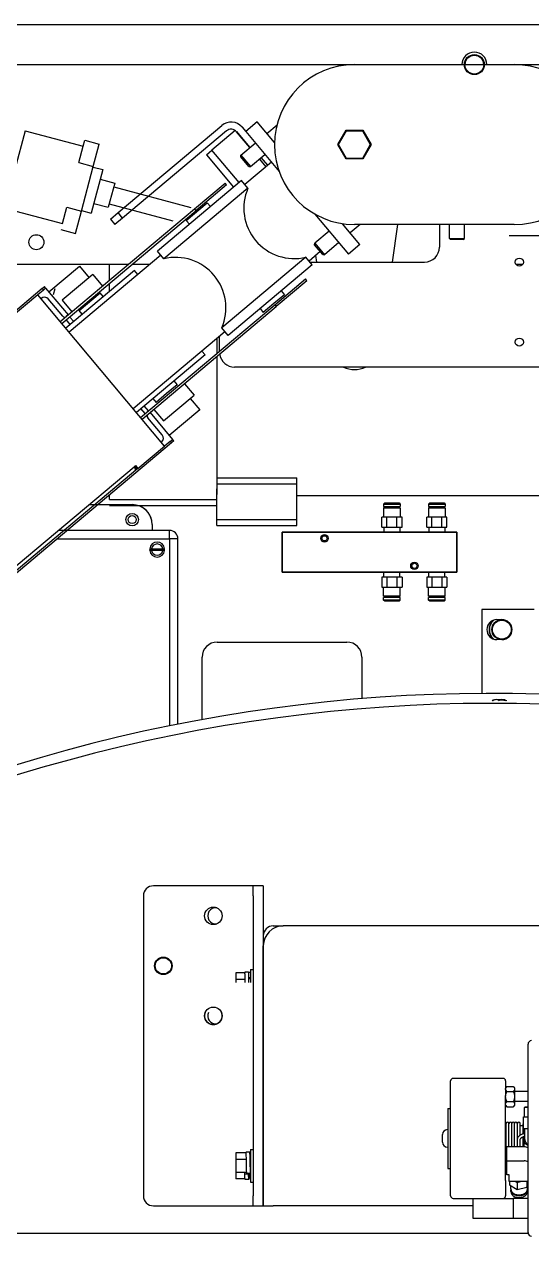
# Model space of a CAD drawing. Header units: millimetres. Extents: x -1732 to 458256, y -4349 to 130988.
# Drawn here: x 104025 to 104347, y 31159 to 31941 of the extents above; entities that cross this region are included whole.
import ezdxf

# ---------------------------------------------------------------- set-up
doc = ezdxf.new("R2010")
doc.units = ezdxf.units.MM
doc.header["$LTSCALE"] = 0.01
doc.header["$MEASUREMENT"] = 0
doc.layers.add('F-E-EQP', color=251, linetype='CONTINUOUS')

msp = doc.modelspace()

# ---------------------------------------------------------------- linework, layer by layer
at = {"layer": 'F-E-EQP'}
for p, q in [((103891.99847, 31940.63752), (104412.69743, 31940.63752)), ((103822.14861, 31915.23757), (104234.89778, 31915.23757)), ((104234.89778, 31915.23757), (104336.49758, 31915.23757)), ((104336.49758, 31915.23757), (104412.69743, 31915.23757)), ((104025.66613, 31873.21016), (104012.55793, 31824.13058)), ((104025.66613, 31873.21016), (104062.47581, 31863.379)), ((104084.63247, 31821.2433), (104150.6206, 31876.61392)), ((104153.54799, 31873.12519), (104087.55986, 31817.75457)), ((104159.09416, 31873.36243), (104144.30117, 31860.94964)), ((104159.86441, 31872.67872), (104168.39331, 31862.51437)), ((104168.39525, 31862.516), (104159.96411, 31872.56385)), ((104162.70017, 31876.38823), (104162.64228, 31876.33965)), ((104162.70017, 31876.38823), (104163.45284, 31875.49124)), ((104163.45284, 31875.49124), (104165.76144, 31872.73995)), ((104173.058, 31878.86249), (104165.76144, 31872.73995)), ((104173.058, 31878.86249), (104165.76144, 31872.73995)), ((104165.76144, 31872.73995), (104187.05204, 31847.36681)), ((104165.76144, 31872.73995), (104187.05204, 31847.36681)), ((104184.11326, 31865.68735), (104173.058, 31878.86249)), ((104184.11326, 31865.68735), (104173.058, 31878.86249)), ((104179.18054, 31871.56593), (104185.68085, 31877.02034)), ((104224.35755, 31864.43767), (104229.62767, 31873.56578)), ((104224.81582, 31864.43767), (104229.8568, 31873.1689)), ((104229.62767, 31873.56578), (104240.1679, 31873.56578)), ((104229.8568, 31873.1689), (104239.93876, 31873.1689)), ((104239.93876, 31873.1689), (104244.97974, 31864.43767)), ((104240.1679, 31873.56578), (104245.43801, 31864.43767)), ((104062.47581, 31863.379), (104063.48973, 31867.17532)), ((104063.48973, 31867.17532), (104072.69215, 31864.71753)), ((104068.90814, 31850.54948), (104072.69215, 31864.71753)), ((104162.73896, 31857.76981), (104171.88398, 31865.44339)), ((104229.62767, 31855.30956), (104224.35755, 31864.43767)), ((104229.8568, 31855.70644), (104224.81582, 31864.43767)), ((104244.97974, 31864.43767), (104239.93876, 31855.70644)), ((104245.43801, 31864.43767), (104240.1679, 31855.30956)), ((104059.70572, 31853.00727), (104062.47581, 31863.379)), ((104140.8105, 31858.02061), (104144.30117, 31860.94964)), ((104140.8105, 31858.02061), (104158.11361, 31837.39956)), ((104161.60428, 31840.32859), (104144.30117, 31860.94964)), ((104162.64504, 31856.69628), (104162.73896, 31857.76981)), ((104167.78797, 31850.56717), (104162.64504, 31856.69628)), ((104162.73896, 31857.76981), (104168.8615, 31850.47325)), ((104168.8615, 31850.47325), (104178.00652, 31858.14684)), ((104179.7611, 31851.32978), (104175.67941, 31856.19415)), ((104059.70572, 31853.00727), (104068.90814, 31850.54948)), ((104061.34012, 31822.21337), (104068.90814, 31850.54948)), ((104074.94576, 31848.54653), (104067.57239, 31820.93927)), ((104068.81081, 31850.18506), (104074.94576, 31848.54653)), ((104182.08822, 31853.28246), (104165.26537, 31839.16642)), ((104182.08822, 31853.28246), (104165.26537, 31839.16642)), ((104167.78797, 31850.56717), (104168.8615, 31850.47325)), ((104174.51585, 31855.21781), (104178.59754, 31850.35344)), ((104240.1679, 31855.30956), (104229.62767, 31855.30956)), ((104239.93876, 31855.70644), (104229.8568, 31855.70644)), ((104073.30723, 31842.41159), (104082.50965, 31839.9538)), ((104163.18044, 31841.65114), (104109.67234, 31796.75251)), ((104167.22421, 31836.83196), (104163.18044, 31841.65114)), ((104082.50965, 31839.9538), (104078.41334, 31824.61643)), ((104081.89521, 31837.65319), (104130.97478, 31824.54499)), ((104167.22421, 31836.83196), (104113.71611, 31791.93334)), ((104133.1713, 31823.63411), (104152.62879, 31839.96088)), ((104153.60513, 31838.79732), (104134.14764, 31822.47055)), ((104153.60513, 31838.79732), (104152.62879, 31839.96088)), ((104049.36761, 31814.29943), (104052.1377, 31824.67116)), ((104052.1377, 31824.67116), (104061.34012, 31822.21337)), ((104069.21092, 31827.07422), (104078.41334, 31824.61643)), ((104079.02779, 31826.91704), (104119.50966, 31816.10511)), ((104127.96934, 31816.25018), (104141.34636, 31827.47483)), ((104143.38721, 31825.04265), (104141.34636, 31827.47483)), ((104012.55793, 31824.13058), (104049.36761, 31814.29943)), ((104047.89582, 31752.07949), (104133.1713, 31823.63411)), ((104048.87216, 31750.91593), (104134.14764, 31822.47055)), ((104057.5561, 31808.04532), (104061.34012, 31822.21337)), ((104061.43745, 31822.5778), (104067.57239, 31820.93927)), ((104079.7681, 31817.16161), (104084.63247, 31821.2433)), ((104079.7681, 31817.16161), (104082.69549, 31813.67288)), ((104087.55986, 31817.75457), (104082.69549, 31813.67288)), ((104087.55986, 31817.75457), (104084.63247, 31821.2433)), ((104133.1713, 31823.63411), (104134.14764, 31822.47055)), ((104209.77794, 31820.28313), (104231.06853, 31794.90999)), ((104209.77794, 31820.28313), (104231.06853, 31794.90999)), ((104048.35368, 31810.50311), (104057.5561, 31808.04532)), ((104130.01018, 31813.81799), (104127.96934, 31816.25018)), ((104218.82345, 31809.50311), (104209.67843, 31801.82953)), ((104238.36509, 31801.03253), (104227.30984, 31814.20767)), ((104238.36509, 31801.03253), (104227.30984, 31814.20767)), ((104238.56919, 31813.63777), (104232.24255, 31808.32909)), ((104336.49758, 31813.63777), (104234.89778, 31813.63777)), ((104262.34047, 31813.63777), (104258.78068, 31789.82532)), ((104288.87267, 31813.63777), (104288.87267, 31799.3503)), ((104295.22266, 31804.87479), (104295.22266, 31813.63777)), ((104304.74764, 31804.87479), (104304.74764, 31813.63777)), ((104209.58451, 31800.756), (104209.67843, 31801.82953)), ((104209.67843, 31801.82953), (104215.80097, 31794.53297)), ((104224.94599, 31802.20655), (104215.80097, 31794.53297)), ((104295.22266, 31804.87479), (104304.74764, 31804.87479)), ((104295.98466, 31804.11279), (104295.22266, 31804.87479)), ((104303.98564, 31804.11279), (104295.98466, 31804.11279)), ((104303.98564, 31804.11279), (104304.74764, 31804.87479)), ((104333.32258, 31806.80042), (104432.57933, 31806.80042)), ((104111.75727, 31794.26779), (104053.50815, 31745.39098)), ((104111.75727, 31794.26779), (104053.50815, 31745.39098)), ((104113.71611, 31791.93334), (104109.67234, 31796.75251)), ((104213.1764, 31796.47535), (104206.0823, 31790.52269)), ((104213.1764, 31796.47535), (104206.0823, 31790.52269)), ((104214.72745, 31794.62689), (104209.58451, 31800.756)), ((104211.01488, 31789.82532), (104210.37247, 31794.12258)), ((104214.72745, 31794.62689), (104215.80097, 31794.53297)), ((104238.36509, 31801.03253), (104231.06853, 31794.90999)), ((104238.36509, 31801.03253), (104231.06853, 31794.90999)), ((104090.98765, 31788.23782), (103822.14861, 31788.23782)), ((104040.66407, 31770.87929), (104060.12156, 31787.20606)), ((104060.12156, 31787.20606), (104066.2441, 31779.9095)), ((104079.26604, 31778.40223), (104079.26604, 31788.23782)), ((104104.57103, 31788.23782), (104093.35066, 31788.23782)), ((104204.03529, 31792.96222), (104150.5272, 31748.06359)), ((104208.07906, 31788.14304), (104154.57097, 31743.24442)), ((104208.07906, 31788.14304), (104204.03529, 31792.96222)), ((104206.66746, 31789.82532), (104279.34769, 31789.82532)), ((104341.66835, 31788.23782), (104337.67679, 31788.23782)), ((104068.67629, 31781.95035), (104049.2188, 31765.62358)), ((104095.07922, 31784.50743), (104051.42322, 31747.8757)), ((104068.67629, 31781.95035), (104074.79883, 31774.65379)), ((104097.16415, 31782.02271), (104095.07922, 31784.50743)), ((104184.23654, 31762.77692), (104203.69403, 31779.10369)), ((104204.67038, 31777.94013), (104185.21289, 31761.61336)), ((104204.67038, 31777.94013), (104203.69403, 31779.10369)), ((104036.37932, 31773.01354), (103853.4601, 31619.52608)), ((104037.15974, 31772.08347), (104033.6099, 31769.10479)), ((104036.37932, 31773.01354), (104037.84281, 31774.24154)), ((104036.37932, 31773.01354), (104037.15974, 31772.08347)), ((104038.62323, 31773.31148), (104037.15974, 31772.08347)), ((104038.62323, 31773.31148), (104037.84281, 31774.24154)), ((104038.62323, 31773.31148), (104052.90915, 31756.28617)), ((104043.59119, 31769.22819), (104044.60512, 31773.02451)), ((104059.86812, 31759.10647), (104073.24515, 31770.33113)), ((104075.28599, 31767.89894), (104073.24515, 31770.33113)), ((104079.26604, 31771.2386), (104079.26604, 31776.41942)), ((104188.28583, 31771.53455), (104190.32668, 31769.10236)), ((104033.6099, 31769.10479), (104016.62085, 31754.84929)), ((104114.22334, 31673.03344), (104033.6099, 31769.10479)), ((104035.7997, 31766.7976), (104035.65074, 31766.67261)), ((104049.45654, 31755.46142), (104040.27273, 31766.40626)), ((104049.2188, 31765.62358), (104055.34134, 31758.32702)), ((104098.96107, 31691.2223), (104184.23654, 31762.77692)), ((104183.63817, 31763.49004), (104176.94966, 31757.87771)), ((104190.32668, 31769.10236), (104183.63817, 31763.49004)), ((104184.23654, 31762.77692), (104185.21289, 31761.61336)), ((104052.90915, 31756.28617), (104051.69306, 31755.26575)), ((104056.43655, 31752.08238), (104053.88549, 31755.12261)), ((104061.90897, 31756.67429), (104059.86812, 31759.10647)), ((104099.93741, 31690.05874), (104185.21289, 31761.61336)), ((104174.90881, 31760.30989), (104176.94966, 31757.87771)), ((104054.30077, 31750.29025), (104051.74972, 31753.33048)), ((104154.57097, 31743.24442), (104150.5272, 31748.06359)), ((104152.5742, 31745.62407), (104094.32508, 31696.74725)), ((104152.5742, 31745.62407), (104094.32508, 31696.74725)), ((104147.5284, 31741.39014), (104147.5284, 31731.97513)), ((104149.17295, 31733.35507), (104149.17295, 31742.77008)), ((104139.97785, 31730.99934), (104096.32185, 31694.3676)), ((104139.97785, 31730.99934), (104137.98108, 31733.37899)), ((104147.5284, 31729.99232), (104147.5284, 31645.82616)), ((104374.5975, 31723.15045), (104158.69793, 31723.15045)), ((104122.22547, 31711.95866), (104115.53695, 31706.34633)), ((104120.18462, 31714.39085), (104122.22547, 31711.95866)), ((104126.84042, 31712.63304), (104132.96296, 31705.33648)), ((104106.80759, 31703.16619), (104108.84844, 31700.734)), ((104115.53695, 31706.34633), (104108.84844, 31700.734)), ((104113.50547, 31689.00971), (104132.96296, 31705.33648)), ((104130.53077, 31703.29564), (104136.65331, 31695.99908)), ((104101.83862, 31693.63685), (104099.1994, 31696.78215)), ((104103.9744, 31695.42898), (104101.33518, 31698.57428)), ((104103.73465, 31693.245), (104104.95074, 31694.26542)), ((104104.95074, 31694.26542), (104119.23667, 31677.24012)), ((104107.38293, 31696.30627), (104113.50547, 31689.00971)), ((104136.65331, 31695.99908), (104117.19582, 31679.67231)), ((104147.5284, 31692.98801), (104147.5284, 31642.16379)), ((104112.72279, 31680.06365), (104103.53898, 31691.00848)), ((104117.77318, 31676.01211), (104119.23667, 31677.24012)), ((104120.01709, 31676.31005), (104118.5536, 31675.08204)), ((104120.01709, 31676.31005), (104119.23667, 31677.24012)), ((104118.5536, 31675.08204), (103935.63438, 31521.59459)), ((104097.23429, 31658.77794), (104114.22334, 31673.03344)), ((104112.18249, 31675.46562), (104112.33145, 31675.59061)), ((104117.77318, 31676.01211), (104114.22334, 31673.03344)), ((104117.77318, 31676.01211), (104118.5536, 31675.08204)), ((104094.82061, 31659.92245), (104095.67345, 31660.63807)), ((104095.67345, 31660.63807), (104097.23429, 31658.77794)), ((103943.16459, 31532.66795), (104094.82061, 31659.92245)), ((104097.13539, 31658.69495), (103943.87259, 31530.09219)), ((104096.86323, 31658.46658), (104095.30239, 31660.32672)), ((104097.23429, 31658.77794), (104097.13539, 31658.69495)), ((104147.5284, 31652.74954), (104198.3283, 31652.74954)), ((104198.3283, 31626.31315), (104198.3283, 31652.74954)), ((104147.5284, 31649.08717), (104198.3283, 31649.08717)), ((104147.5284, 31626.31315), (104147.5284, 31645.82616)), ((104198.3283, 31622.65078), (104198.3283, 31649.08717)), ((104079.26604, 31639.01312), (104079.26604, 31642.11586)), ((104079.26604, 31639.01312), (104147.5284, 31639.01312)), ((104147.5284, 31622.65078), (104147.5284, 31642.16379)), ((104198.3283, 31641.70075), (104432.57933, 31641.70075)), ((104066.11803, 31635.83813), (104079.26604, 31635.83813)), ((104071.78453, 31635.83813), (104093.61056, 31635.83813)), ((104079.26604, 31635.35076), (104147.5284, 31635.35076)), ((104254.16999, 31636.91763), (104253.37624, 31636.12388)), ((104253.37624, 31636.12388), (104264.04422, 31636.12388)), ((104253.37624, 31636.12388), (104253.37624, 31634.53638)), ((104253.37624, 31634.53638), (104264.04422, 31634.53638)), ((104253.37624, 31633.74263), (104264.04422, 31633.74263)), ((104253.37624, 31633.74263), (104253.37624, 31627.90064)), ((104254.16999, 31636.91763), (104263.25048, 31636.91763)), ((104254.96374, 31634.53638), (104254.96374, 31633.74263)), ((104262.45673, 31634.53638), (104262.45673, 31633.74263)), ((104263.25048, 31636.91763), (104264.04422, 31636.12388)), ((104264.04422, 31636.12388), (104264.04422, 31634.53638)), ((104264.04422, 31633.74263), (104264.04422, 31627.90064)), ((104282.74494, 31636.91763), (104281.95119, 31636.12388)), ((104281.95119, 31636.12388), (104292.61917, 31636.12388)), ((104281.95119, 31636.12388), (104281.95119, 31634.53638)), ((104281.95119, 31634.53638), (104292.61917, 31634.53638)), ((104281.95119, 31633.74263), (104292.61917, 31633.74263)), ((104281.95119, 31633.74263), (104281.95119, 31627.90064)), ((104282.74494, 31636.91763), (104291.82542, 31636.91763)), ((104283.53868, 31634.53638), (104283.53868, 31633.74263)), ((104291.03167, 31634.53638), (104291.03167, 31633.74263)), ((104291.82542, 31636.91763), (104292.61917, 31636.12388)), ((104292.61917, 31636.12388), (104292.61917, 31634.53638)), ((104292.61917, 31633.74263), (104292.61917, 31627.90064)), ((104106.31054, 31623.13815), (104106.31054, 31619.445)), ((104106.31054, 31623.13815), (104106.31054, 31619.445)), ((104147.5284, 31626.31315), (104198.3283, 31626.31315)), ((104147.5284, 31622.65078), (104198.3283, 31622.65078)), ((104252.29444, 31621.55066), (104252.29444, 31627.90064)), ((104255.50234, 31627.90064), (104252.29444, 31627.90064)), ((104252.29444, 31621.55066), (104255.50234, 31621.55066)), ((104253.63024, 31621.55066), (104253.63024, 31618.37566)), ((104261.91813, 31627.90064), (104255.50234, 31627.90064)), ((104255.50234, 31621.55066), (104255.50234, 31627.90064)), ((104255.50234, 31621.55066), (104261.91813, 31621.55066)), ((104261.91813, 31621.55066), (104261.91813, 31627.90064)), ((104265.12603, 31627.90064), (104261.91813, 31627.90064)), ((104261.91813, 31621.55066), (104265.12603, 31621.55066)), ((104263.79022, 31621.55066), (104263.79022, 31618.37566)), ((104265.12603, 31621.55066), (104265.12603, 31627.90064)), ((104284.07728, 31627.90064), (104280.86938, 31627.90064)), ((104280.86938, 31621.55066), (104280.86938, 31627.90064)), ((104280.86938, 31621.55066), (104284.07728, 31621.55066)), ((104282.20519, 31621.55066), (104282.20519, 31618.37566)), ((104290.49307, 31627.90064), (104284.07728, 31627.90064)), ((104284.07728, 31621.55066), (104284.07728, 31627.90064)), ((104284.07728, 31621.55066), (104290.49307, 31621.55066)), ((104290.49307, 31621.55066), (104290.49307, 31627.90064)), ((104293.70097, 31627.90064), (104290.49307, 31627.90064)), ((104290.49307, 31621.55066), (104293.70097, 31621.55066)), ((104292.36517, 31621.55066), (104292.36517, 31618.37566)), ((104293.70097, 31621.55066), (104293.70097, 31627.90064)), ((104045.91537, 31614.13133), (104117.39, 31614.13133)), ((104117.39, 31619.445), (104046.58146, 31619.445)), ((104117.39, 31619.445), (104052.24796, 31619.445)), ((104117.39, 31614.13133), (104117.39, 31619.445)), ((104122.70367, 31614.13133), (104117.39, 31614.13133)), ((104117.39, 31614.13133), (104117.39, 31495.38558)), ((104122.70367, 31496.45061), (104122.70367, 31614.13133)), ((104122.70367, 31496.45061), (104122.70367, 31614.13133)), ((104299.98515, 31618.37566), (104188.86037, 31618.37566)), ((104188.86037, 31618.37566), (104188.86037, 31592.97571)), ((104188.86037, 31618.37566), (104299.98515, 31618.37566)), ((104188.86037, 31592.97571), (104188.86037, 31618.37566)), ((104299.98515, 31618.37566), (104299.98515, 31592.97571)), ((104299.98515, 31592.97571), (104299.98515, 31618.37566)), ((104105.96362, 31607.8585), (104113.00744, 31607.8585)), ((104105.96362, 31607.8585), (104113.00744, 31607.8585)), ((104113.00744, 31606.66787), (104105.96362, 31606.66787)), ((104113.00744, 31606.66787), (104105.96362, 31606.66787)), ((104299.98515, 31592.97571), (104188.86037, 31592.97571)), ((104188.86037, 31592.97571), (104299.98515, 31592.97571)), ((104253.63024, 31589.80072), (104253.63024, 31592.97571)), ((104263.79022, 31589.80072), (104263.79022, 31592.97571)), ((104282.20519, 31589.80072), (104282.20519, 31592.97571)), ((104292.36517, 31589.80072), (104292.36517, 31592.97571)), ((104252.29444, 31589.80072), (104252.29444, 31583.45073)), ((104255.50234, 31589.80072), (104252.29444, 31589.80072)), ((104252.29444, 31583.45073), (104255.50234, 31583.45073)), ((104253.37624, 31577.60875), (104253.37624, 31583.45073)), ((104255.50234, 31589.80072), (104255.50234, 31583.45073)), ((104261.91813, 31589.80072), (104255.50234, 31589.80072)), ((104255.50234, 31583.45073), (104261.91813, 31583.45073)), ((104261.91813, 31589.80072), (104261.91813, 31583.45073)), ((104265.12603, 31589.80072), (104261.91813, 31589.80072)), ((104261.91813, 31583.45073), (104265.12603, 31583.45073)), ((104264.04422, 31577.60875), (104264.04422, 31583.45073)), ((104265.12603, 31589.80072), (104265.12603, 31583.45073)), ((104280.86938, 31589.80072), (104280.86938, 31583.45073)), ((104284.07728, 31589.80072), (104280.86938, 31589.80072)), ((104280.86938, 31583.45073), (104284.07728, 31583.45073)), ((104281.95119, 31577.60875), (104281.95119, 31583.45073)), ((104290.49307, 31589.80072), (104284.07728, 31589.80072)), ((104284.07728, 31589.80072), (104284.07728, 31583.45073)), ((104284.07728, 31583.45073), (104290.49307, 31583.45073)), ((104290.49307, 31589.80072), (104290.49307, 31583.45073)), ((104293.70097, 31589.80072), (104290.49307, 31589.80072)), ((104290.49307, 31583.45073), (104293.70097, 31583.45073)), ((104292.61917, 31577.60875), (104292.61917, 31583.45073)), ((104293.70097, 31589.80072), (104293.70097, 31583.45073)), ((104264.04422, 31577.60875), (104253.37624, 31577.60875)), ((104264.04422, 31576.815), (104253.37624, 31576.815)), ((104253.37624, 31575.2275), (104253.37624, 31576.815)), ((104264.04422, 31575.2275), (104253.37624, 31575.2275)), ((104254.16999, 31574.43375), (104253.37624, 31575.2275)), ((104254.96374, 31576.815), (104254.96374, 31577.60875)), ((104262.45673, 31576.815), (104262.45673, 31577.60875)), ((104263.25048, 31574.43375), (104264.04422, 31575.2275)), ((104264.04422, 31575.2275), (104264.04422, 31576.815)), ((104292.61917, 31577.60875), (104281.95119, 31577.60875)), ((104292.61917, 31576.815), (104281.95119, 31576.815)), ((104281.95119, 31575.2275), (104281.95119, 31576.815)), ((104292.61917, 31575.2275), (104281.95119, 31575.2275)), ((104282.74494, 31574.43375), (104281.95119, 31575.2275)), ((104283.53868, 31576.815), (104283.53868, 31577.60875)), ((104291.03167, 31576.815), (104291.03167, 31577.60875)), ((104291.82542, 31574.43375), (104292.61917, 31575.2275)), ((104292.61917, 31575.2275), (104292.61917, 31576.815)), ((104263.25048, 31574.43375), (104254.16999, 31574.43375)), ((104291.82542, 31574.43375), (104282.74494, 31574.43375)), ((104315.86012, 31569.16326), (104315.86012, 31515.96265)), ((104349.19755, 31569.16326), (104315.86012, 31569.16326)), ((104315.86012, 31569.16326), (104315.86012, 31515.96265)), ((104349.19755, 31569.16326), (104315.86012, 31569.16326)), ((104321.71025, 31560.47369), (104321.56534, 31560.6186)), ((104325.3851, 31562.81327), (104328.56009, 31562.81327)), ((104321.56534, 31552.30798), (104321.71025, 31552.45289)), ((104147.58546, 31548.5258), (104230.13529, 31548.5258)), ((104147.58546, 31548.5258), (104230.13529, 31548.5258)), ((104328.56009, 31550.1133), (104325.3851, 31550.1133)), ((104138.06048, 31499.36551), (104138.06048, 31539.00082)), ((104138.06048, 31499.36551), (104138.06048, 31539.00082)), ((104239.66027, 31539.00082), (104239.66027, 31512.66471)), ((104239.66027, 31539.00082), (104239.66027, 31512.66471)), ((104325.3851, 31512.01338), (104328.56009, 31512.01338)), ((104100.75382, 31387.39488), (104100.75382, 31313.32697)), ((104164.25369, 31393.74487), (104107.10381, 31393.74487)), ((104170.60368, 31393.74487), (104164.25369, 31393.74487)), ((104170.60368, 31387.39488), (104170.60368, 31393.74487)), ((104176.95367, 31393.74487), (104170.60368, 31393.74487)), ((104170.60368, 31387.39488), (104170.60368, 31313.32697)), ((104176.95367, 31393.74487), (104176.95367, 31387.39488)), ((104176.95367, 31387.39488), (104176.95367, 31313.32697)), ((104183.30365, 31368.34492), (104189.65364, 31368.34492)), ((104822.98637, 31368.34492), (104189.65364, 31368.34492)), ((104176.95367, 31313.32697), (104176.95367, 31355.64495)), ((104168.80028, 31340.56373), (104168.80028, 31332.37694)), ((104168.80028, 31340.56373), (104170.60368, 31340.56373)), ((104165.22024, 31338.49387), (104159.5293, 31338.49387)), ((104159.5293, 31338.49387), (104159.5293, 31334.36944)), ((104165.42122, 31334.36944), (104159.5293, 31334.36944)), ((104159.5293, 31334.36944), (104159.5293, 31332.37694)), ((104165.21889, 31338.98236), (104165.21889, 31338.49387)), ((104167.60784, 31338.98258), (104165.22024, 31338.98258)), ((104167.62125, 31338.96126), (104168.80028, 31338.96126)), ((104168.80028, 31335.39177), (104167.78842, 31335.39177)), ((104167.79867, 31335.00749), (104168.80028, 31335.00749)), ((104100.75382, 31313.32697), (104100.75382, 31196.89527)), ((104170.60368, 31313.32697), (104170.60368, 31196.89527)), ((104176.95367, 31196.89527), (104176.95367, 31313.32697)), ((104176.95367, 31313.32697), (104176.95367, 31196.89527)), ((104345.22833, 31173.61318), (104345.22833, 31293.20221)), ((104296.01593, 31196.89527), (104296.01593, 31269.92012)), ((104329.35336, 31271.50762), (104297.60343, 31271.50762)), ((104330.94086, 31269.92012), (104330.94086, 31260.25861)), ((104330.94086, 31265.49494), (104331.80041, 31266.35449)), ((104331.80041, 31266.35449), (104335.82169, 31266.35449)), ((104331.80041, 31263.14659), (104335.82169, 31263.14659)), ((104336.68125, 31265.49494), (104335.82169, 31266.35449)), ((104336.68125, 31265.49494), (104336.68125, 31264.75054)), ((104336.68125, 31264.75054), (104336.68125, 31259.9387)), ((104345.22833, 31263.11369), (104336.68125, 31263.11369)), ((104330.94086, 31206.55678), (104330.94086, 31260.25861)), ((104330.94086, 31254.38246), (104331.80041, 31253.52291)), ((104331.80041, 31256.7308), (104335.82169, 31256.7308)), ((104336.68125, 31254.38246), (104335.82169, 31253.52291)), ((104336.68125, 31259.9387), (104336.68125, 31255.12685)), ((104345.22833, 31256.7637), (104336.68125, 31256.7637)), ((104336.68125, 31255.12685), (104336.68125, 31254.38246)), ((104294.21253, 31252.45765), (104294.21253, 31214.35773)), ((104294.21253, 31252.45765), (104296.01593, 31252.45765)), ((104331.80041, 31253.52291), (104335.82169, 31253.52291)), ((104342.30734, 31247.12366), (104345.22833, 31247.12366)), ((104342.30734, 31239.60528), (104342.30734, 31247.12366)), ((104343.30111, 31253.47365), (104342.90424, 31253.07678)), ((104345.22833, 31253.07678), (104342.90424, 31253.07678)), ((104342.90424, 31247.12366), (104342.90424, 31253.07678)), ((104343.30111, 31253.47365), (104345.22833, 31253.47365)), ((104294.21253, 31238.95758), (104294.03473, 31238.95758)), ((104331.32186, 31224.00971), (104331.32186, 31242.80567)), ((104333.09985, 31228.10046), (104333.09985, 31242.80567)), ((104334.87785, 31228.10046), (104334.87785, 31242.80567)), ((104336.65585, 31228.10046), (104336.65585, 31242.80567)), ((104338.43384, 31232.33096), (104338.43384, 31242.80567)), ((104340.21184, 31235.42722), (104340.21184, 31242.80567)), ((104342.05334, 31241.34518), (104340.21184, 31241.34518)), ((104342.05334, 31242.5358), (104342.30734, 31242.7898)), ((104342.05334, 31236.34677), (104342.05334, 31242.5358)), ((104342.30734, 31239.60528), (104345.22833, 31239.60528)), ((104342.45021, 31239.60528), (104342.45021, 31236.46693)), ((104343.05663, 31239.60528), (104343.05663, 31233.40769)), ((104290.85974, 31231.0328), (104290.85974, 31235.78259)), ((104338.43384, 31228.10046), (104338.43384, 31232.33096)), ((104340.21184, 31228.10046), (104340.21184, 31232.33096)), ((104342.05334, 31228.10046), (104342.05334, 31234.44209)), ((104342.45021, 31234.60278), (104342.45021, 31228.10046)), ((104342.87884, 31236.59726), (104343.05663, 31236.69991)), ((104342.87884, 31236.57312), (104342.87884, 31236.59726)), ((104342.87884, 31230.21813), (104342.87884, 31234.74062)), ((104166.00115, 31224.1941), (104159.5293, 31224.1941)), ((104159.5293, 31224.1941), (104159.5293, 31220.06966)), ((104168.38875, 31224.68281), (104166.00115, 31224.68281)), ((104168.80028, 31226.26396), (104168.80028, 31205.6265)), ((104168.80028, 31226.26396), (104170.60368, 31226.26396)), ((104294.21253, 31227.8578), (104294.03473, 31227.8578)), ((104331.73461, 31223.42551), (104330.94086, 31223.42551)), ((104342.72009, 31228.10046), (104331.73461, 31228.10046)), ((104331.73461, 31219.12022), (104331.73461, 31228.10046)), ((104345.22833, 31228.86165), (104342.87884, 31230.21813)), ((104166.20213, 31220.06966), (104159.5293, 31220.06966)), ((104159.5293, 31220.06966), (104159.5293, 31211.82079)), ((104168.57958, 31220.70772), (104168.80028, 31220.70772)), ((104331.73461, 31219.12022), (104342.72009, 31219.12022)), ((104331.73461, 31210.13998), (104331.73461, 31219.12022)), ((104166.39696, 31211.82079), (104159.5293, 31211.82079)), ((104159.5293, 31211.82079), (104159.5293, 31207.69635)), ((104165.33373, 31207.69635), (104159.5293, 31207.69635)), ((104165.21889, 31210.75275), (104165.21889, 31211.31459)), ((104167.60649, 31210.75275), (104165.21889, 31210.75275)), ((104167.78582, 31207.20764), (104165.39823, 31207.20764)), ((104166.41269, 31211.20425), (104168.80028, 31211.20425)), ((104167.60649, 31211.20425), (104167.60649, 31210.75275)), ((104167.71005, 31211.18274), (104168.80028, 31211.18274)), ((104294.21253, 31214.35773), (104296.01593, 31214.35773)), ((104331.73461, 31214.81493), (104330.94086, 31214.81493)), ((104333.1951, 31210.13998), (104331.73461, 31210.13998)), ((104333.1951, 31206.00907), (104333.1951, 31210.13998)), ((104168.80028, 31205.6265), (104170.60368, 31205.6265)), ((104330.94086, 31206.55678), (104330.94086, 31196.89527)), ((104345.22833, 31206.00907), (104333.1951, 31206.00907)), ((104333.50501, 31206.00907), (104333.50501, 31203.91814)), ((104333.50501, 31203.91814), (104338.3985, 31200.98419)), ((104334.2111, 31201.3169), (104334.2111, 31203.49479)), ((104334.2111, 31199.6331), (104334.2111, 31200.75563)), ((104337.50658, 31206.00907), (104338.3985, 31205.47431)), ((104338.3985, 31205.47431), (104340.51007, 31206.00907)), ((104338.3985, 31205.47431), (104338.3985, 31200.98419)), ((104338.3985, 31200.98419), (104344.43859, 31202.51386)), ((104344.43859, 31206.00907), (104344.43859, 31202.51386)), ((104344.43859, 31202.51386), (104345.22833, 31205.58829)), ((104344.87908, 31201.3169), (104344.87908, 31204.22868)), ((104344.87908, 31199.6331), (104344.87908, 31200.75563)), ((104170.60368, 31190.54528), (104170.60368, 31196.89527)), ((104176.95367, 31190.54528), (104176.95367, 31196.89527)), ((104176.95367, 31196.89527), (104176.95367, 31190.54528)), ((104297.60343, 31195.30777), (104329.35336, 31195.30777)), ((104310.3034, 31182.60779), (104310.3034, 31195.30777)), ((104329.35336, 31195.30777), (104335.70335, 31195.30777)), ((104335.70335, 31195.30777), (104335.70335, 31182.60779)), ((104345.22833, 31195.30777), (104335.70335, 31195.30777)), ((104107.10381, 31190.54528), (104164.25369, 31190.54528)), ((104164.25369, 31190.54528), (104170.60368, 31190.54528)), ((104170.60368, 31190.54528), (104176.95367, 31190.54528)), ((104176.95367, 31190.54528), (104183.30365, 31190.54528)), ((104310.3034, 31190.54528), (104183.30365, 31190.54528)), ((104335.70335, 31182.60779), (104310.3034, 31182.60779)), ((104345.22833, 31182.60779), (104335.70335, 31182.60779)), ((104345.28812, 31173.08293), (103564.00461, 31173.08293))]:
    msp.add_line(p, q, dxfattribs=at)
at = {"layer": 'F-E-EQP', "flags": 128}
for points in [[(104165.4744, 31332.37579), (104165.46376, 31332.84229), (104165.45311, 31333.30092), (104165.44246, 31333.75022), (104165.43182, 31334.18876), (104165.42117, 31334.61509), (104165.41052, 31335.02778), (104165.39988, 31335.4254), (104165.38923, 31335.80677), (104165.37859, 31336.17096), (104165.36794, 31336.51704), (104165.35729, 31336.84408), (104165.34665, 31337.15117), (104165.336, 31337.43737), (104165.32535, 31337.70176), (104165.31471, 31337.94341), (104165.30406, 31338.16141), (104165.29341, 31338.35482), (104165.28277, 31338.52283), (104165.27212, 31338.66511), (104165.26148, 31338.78142), (104165.25083, 31338.87153), (104165.24018, 31338.93521), (104165.22954, 31338.97223), (104165.21889, 31338.98236)], [(104167.862, 31332.37579), (104167.85141, 31332.83984), (104167.84082, 31333.29611), (104167.83023, 31333.74316), (104167.81964, 31334.17959), (104167.80905, 31334.60398), (104167.79846, 31335.0149), (104167.78787, 31335.41095), (104167.77728, 31335.79096), (104167.76669, 31336.15401), (104167.7561, 31336.49918), (104167.74551, 31336.82557), (104167.73492, 31337.13227), (104167.72433, 31337.41836), (104167.71374, 31337.68293), (104167.70315, 31337.92508), (104167.69256, 31338.14388), (104167.68197, 31338.33844), (104167.67138, 31338.50793), (104167.66079, 31338.65197), (104167.6502, 31338.77034), (104167.63961, 31338.86281), (104167.62902, 31338.92916), (104167.61843, 31338.96916), (104167.60784, 31338.98258)], [(104168.80028, 31335.39177), (104168.79769, 31335.38641), (104168.79509, 31335.38008), (104168.79249, 31335.37278), (104168.78989, 31335.36454), (104168.78729, 31335.35534), (104168.78469, 31335.34519), (104168.7821, 31335.3341), (104168.7795, 31335.32207), (104168.7769, 31335.30911), (104168.7743, 31335.29522), (104168.7717, 31335.2804), (104168.76911, 31335.26467), (104168.76651, 31335.24802), (104168.76391, 31335.23046), (104168.76131, 31335.21199), (104168.75871, 31335.19262), (104168.75611, 31335.17236), (104168.75352, 31335.1512), (104168.75092, 31335.12916), (104168.74832, 31335.10623), (104168.74572, 31335.08243), (104168.74312, 31335.05775), (104168.74053, 31335.0322), (104168.73793, 31335.00579)], [(104330.94086, 31264.75054), (104330.94251, 31264.81818), (104330.9474, 31264.88534), (104330.95546, 31264.95211), (104330.96665, 31265.01852), (104330.9809, 31265.08465), (104330.99816, 31265.15055), (104331.01839, 31265.21627), (104331.04157, 31265.28187), (104331.06764, 31265.3474), (104331.0966, 31265.41291), (104331.12842, 31265.47845), (104331.16307, 31265.54406), (104331.20056, 31265.6098), (104331.24086, 31265.67572), (104331.28399, 31265.74185), (104331.32993, 31265.80825), (104331.3787, 31265.87495), (104331.4303, 31265.94202), (104331.48475, 31266.00949), (104331.54206, 31266.07741), (104331.60225, 31266.14582), (104331.66536, 31266.21477), (104331.7314, 31266.28431), (104331.80041, 31266.35449)], [(104331.80041, 31263.14659), (104331.7314, 31263.21677), (104331.66536, 31263.28631), (104331.60225, 31263.35526), (104331.54206, 31263.42368), (104331.48475, 31263.49159), (104331.4303, 31263.55906), (104331.3787, 31263.62613), (104331.32993, 31263.69284), (104331.28399, 31263.75923), (104331.24086, 31263.82537), (104331.20056, 31263.89128), (104331.16307, 31263.95702), (104331.12842, 31264.02264), (104331.0966, 31264.08817), (104331.06764, 31264.15368), (104331.04157, 31264.21921), (104331.01839, 31264.28481), (104330.99816, 31264.35053), (104330.9809, 31264.41643), (104330.96665, 31264.48256), (104330.95546, 31264.54898), (104330.9474, 31264.61574), (104330.94251, 31264.68291), (104330.94086, 31264.75054)], [(104330.94086, 31259.9387), (104330.94251, 31260.07397), (104330.9474, 31260.2083), (104330.95546, 31260.34183), (104330.96665, 31260.47466), (104330.9809, 31260.60692), (104330.99816, 31260.73871), (104331.01839, 31260.87016), (104331.04157, 31261.00136), (104331.06764, 31261.13242), (104331.0966, 31261.26343), (104331.12842, 31261.39451), (104331.16307, 31261.52574), (104331.20056, 31261.65722), (104331.24086, 31261.78905), (104331.28399, 31261.92131), (104331.32993, 31262.05411), (104331.3787, 31262.18752), (104331.4303, 31262.32166), (104331.48475, 31262.45659), (104331.54206, 31262.59243), (104331.60225, 31262.72925), (104331.66536, 31262.86716), (104331.7314, 31263.00624), (104331.80041, 31263.14659)], [(104335.82169, 31266.35449), (104335.89071, 31266.28431), (104335.95675, 31266.21477), (104336.01985, 31266.14582), (104336.08005, 31266.07741), (104336.13736, 31266.00949), (104336.1918, 31265.94202), (104336.2434, 31265.87495), (104336.29217, 31265.80825), (104336.33812, 31265.74185), (104336.38124, 31265.67572), (104336.42155, 31265.6098), (104336.45904, 31265.54406), (104336.49369, 31265.47845), (104336.52551, 31265.41291), (104336.55446, 31265.3474), (104336.58054, 31265.28187), (104336.60371, 31265.21627), (104336.62395, 31265.15055), (104336.64121, 31265.08465), (104336.65546, 31265.01852), (104336.66664, 31264.95211), (104336.67471, 31264.88534), (104336.6796, 31264.81818), (104336.68125, 31264.75054)], [(104336.68125, 31264.75054), (104336.6796, 31264.68291), (104336.67471, 31264.61574), (104336.66664, 31264.54898), (104336.65546, 31264.48256), (104336.64121, 31264.41643), (104336.62395, 31264.35053), (104336.60371, 31264.28481), (104336.58054, 31264.21921), (104336.55446, 31264.15368), (104336.52551, 31264.08817), (104336.49369, 31264.02264), (104336.45904, 31263.95702), (104336.42155, 31263.89128), (104336.38124, 31263.82537), (104336.33812, 31263.75923), (104336.29217, 31263.69284), (104336.2434, 31263.62613), (104336.1918, 31263.55906), (104336.13736, 31263.49159), (104336.08005, 31263.42368), (104336.01985, 31263.35526), (104335.95675, 31263.28631), (104335.89071, 31263.21677), (104335.82169, 31263.14659)], [(104335.82169, 31263.14659), (104335.89071, 31263.00624), (104335.95675, 31262.86716), (104336.01985, 31262.72925), (104336.08005, 31262.59243), (104336.13736, 31262.45659), (104336.1918, 31262.32166), (104336.2434, 31262.18752), (104336.29217, 31262.05411), (104336.33812, 31261.92131), (104336.38124, 31261.78905), (104336.42155, 31261.65722), (104336.45904, 31261.52574), (104336.49369, 31261.39451), (104336.52551, 31261.26343), (104336.55446, 31261.13242), (104336.58054, 31261.00136), (104336.60371, 31260.87016), (104336.62395, 31260.73871), (104336.64121, 31260.60692), (104336.65546, 31260.47466), (104336.66664, 31260.34183), (104336.67471, 31260.2083), (104336.6796, 31260.07397), (104336.68125, 31259.9387)], [(104331.80041, 31256.7308), (104331.7314, 31256.87115), (104331.66536, 31257.01024), (104331.60225, 31257.14814), (104331.54206, 31257.28497), (104331.48475, 31257.4208), (104331.4303, 31257.55574), (104331.3787, 31257.68987), (104331.32993, 31257.82329), (104331.28399, 31257.95608), (104331.24086, 31258.08835), (104331.20056, 31258.22017), (104331.16307, 31258.35165), (104331.12842, 31258.48288), (104331.0966, 31258.61396), (104331.06764, 31258.74498), (104331.04157, 31258.87604), (104331.01839, 31259.00724), (104330.99816, 31259.13868), (104330.9809, 31259.27048), (104330.96665, 31259.40274), (104330.95546, 31259.53557), (104330.9474, 31259.66909), (104330.94251, 31259.80343), (104330.94086, 31259.9387)], [(104330.94086, 31255.12685), (104330.94251, 31255.19449), (104330.9474, 31255.26166), (104330.95546, 31255.32842), (104330.96665, 31255.39483), (104330.9809, 31255.46096), (104330.99816, 31255.52686), (104331.01839, 31255.59258), (104331.04157, 31255.65818), (104331.06764, 31255.72371), (104331.0966, 31255.78922), (104331.12842, 31255.85476), (104331.16307, 31255.92038), (104331.20056, 31255.98612), (104331.24086, 31256.05203), (104331.28399, 31256.11816), (104331.32993, 31256.18456), (104331.3787, 31256.25127), (104331.4303, 31256.31833), (104331.48475, 31256.3858), (104331.54206, 31256.45372), (104331.60225, 31256.52213), (104331.66536, 31256.59108), (104331.7314, 31256.66063), (104331.80041, 31256.7308)], [(104331.80041, 31253.52291), (104331.7314, 31253.59308), (104331.66536, 31253.66262), (104331.60225, 31253.73158), (104331.54206, 31253.79999), (104331.48475, 31253.86791), (104331.4303, 31253.93537), (104331.3787, 31254.00244), (104331.32993, 31254.06915), (104331.28399, 31254.13555), (104331.24086, 31254.20168), (104331.20056, 31254.26759), (104331.16307, 31254.33333), (104331.12842, 31254.39895), (104331.0966, 31254.46449), (104331.06764, 31254.52999), (104331.04157, 31254.59552), (104331.01839, 31254.66112), (104330.99816, 31254.72685), (104330.9809, 31254.79274), (104330.96665, 31254.85887), (104330.95546, 31254.92529), (104330.9474, 31254.99205), (104330.94251, 31255.05922), (104330.94086, 31255.12685)], [(104336.68125, 31259.9387), (104336.6796, 31259.80343), (104336.67471, 31259.66909), (104336.66664, 31259.53557), (104336.65546, 31259.40274), (104336.64121, 31259.27048), (104336.62395, 31259.13868), (104336.60371, 31259.00724), (104336.58054, 31258.87604), (104336.55446, 31258.74498), (104336.52551, 31258.61396), (104336.49369, 31258.48288), (104336.45904, 31258.35165), (104336.42155, 31258.22017), (104336.38124, 31258.08835), (104336.33812, 31257.95608), (104336.29217, 31257.82329), (104336.2434, 31257.68987), (104336.1918, 31257.55574), (104336.13736, 31257.4208), (104336.08005, 31257.28497), (104336.01985, 31257.14814), (104335.95675, 31257.01024), (104335.89071, 31256.87115), (104335.82169, 31256.7308)], [(104335.82169, 31256.7308), (104335.89071, 31256.66063), (104335.95675, 31256.59108), (104336.01985, 31256.52213), (104336.08005, 31256.45372), (104336.13736, 31256.3858), (104336.1918, 31256.31833), (104336.2434, 31256.25127), (104336.29217, 31256.18456), (104336.33812, 31256.11816), (104336.38124, 31256.05203), (104336.42155, 31255.98612), (104336.45904, 31255.92038), (104336.49369, 31255.85476), (104336.52551, 31255.78922), (104336.55446, 31255.72371), (104336.58054, 31255.65818), (104336.60371, 31255.59258), (104336.62395, 31255.52686), (104336.64121, 31255.46096), (104336.65546, 31255.39483), (104336.66664, 31255.32842), (104336.67471, 31255.26166), (104336.6796, 31255.19449), (104336.68125, 31255.12685)], [(104336.68125, 31255.12685), (104336.6796, 31255.05922), (104336.67471, 31254.99205), (104336.66664, 31254.92529), (104336.65546, 31254.85887), (104336.64121, 31254.79274), (104336.62395, 31254.72685), (104336.60371, 31254.66112), (104336.58054, 31254.59552), (104336.55446, 31254.52999), (104336.52551, 31254.46449), (104336.49369, 31254.39895), (104336.45904, 31254.33333), (104336.42155, 31254.26759), (104336.38124, 31254.20168), (104336.33812, 31254.13555), (104336.29217, 31254.06915), (104336.2434, 31254.00244), (104336.1918, 31253.93537), (104336.13736, 31253.86791), (104336.08005, 31253.79999), (104336.01985, 31253.73158), (104335.95675, 31253.66262), (104335.89071, 31253.59308), (104335.82169, 31253.52291)], [(104338.43384, 31232.33096), (104338.45831, 31232.72293), (104338.53035, 31233.1097), (104338.64794, 31233.48675), (104338.80886, 31233.84965), (104339.00976, 31234.19563), (104339.24746, 31234.5232), (104339.51884, 31234.83087), (104339.8209, 31235.11755), (104340.15116, 31235.38291), (104340.50723, 31235.62655), (104340.88676, 31235.84805), (104341.28746, 31236.04703), (104341.7071, 31236.22312), (104342.14339, 31236.37596), (104342.59401, 31236.50518), (104343.05663, 31236.61044)], [(104340.21184, 31232.33096), (104340.24992, 31232.66113), (104340.29931, 31232.82906), (104340.3705, 31232.99893), (104340.46469, 31233.17078), (104340.58307, 31233.34462), (104340.72676, 31233.51929), (104340.89583, 31233.69221), (104341.08977, 31233.8614), (104341.30813, 31234.02489), (104341.55023, 31234.18068), (104341.81449, 31234.32699), (104342.09912, 31234.46233), (104342.40233, 31234.58519), (104342.72225, 31234.69417), (104343.05663, 31234.78826)], [(104166.41269, 31211.20425), (104166.39285, 31211.98715), (104166.37302, 31212.8125), (104166.35318, 31213.67099), (104166.33335, 31214.55326), (104166.31352, 31215.44999), (104166.29368, 31216.35183), (104166.27385, 31217.24944), (104166.25401, 31218.13349), (104166.23418, 31218.99461), (104166.21434, 31219.82346), (104166.19451, 31220.6107), (104166.17468, 31221.34717), (104166.15484, 31222.02559), (104166.13501, 31222.63976), (104166.11517, 31223.18347), (104166.09534, 31223.65052), (104166.0755, 31224.03472), (104166.05567, 31224.33093), (104166.03583, 31224.53746), (104166.016, 31224.65329), (104165.99617, 31224.67742), (104165.97633, 31224.60883), (104165.9565, 31224.4466), (104165.93666, 31224.19219)], [(104168.80028, 31211.20425), (104168.78314, 31211.87839), (104168.76599, 31212.5852), (104168.74884, 31213.31867), (104168.73169, 31214.07275), (104168.71455, 31214.84142), (104168.6974, 31215.61864), (104168.68025, 31216.39837), (104168.66311, 31217.17458), (104168.64596, 31217.94124), (104168.62881, 31218.69229), (104168.61166, 31219.42171), (104168.59452, 31220.12345), (104168.57737, 31220.79148), (104168.56022, 31221.42003), (104168.54307, 31222.00472), (104168.52593, 31222.54152), (104168.50878, 31223.02645), (104168.49163, 31223.45549), (104168.47449, 31223.82463), (104168.45734, 31224.12992), (104168.44019, 31224.36883), (104168.42304, 31224.54058), (104168.4059, 31224.64453), (104168.38875, 31224.68004)], [(104168.80028, 31213.14578), (104168.7957, 31213.25015), (104168.79111, 31213.35609), (104168.78652, 31213.46353), (104168.78194, 31213.57241), (104168.77735, 31213.68264), (104168.77277, 31213.79417), (104168.76818, 31213.90693), (104168.76359, 31214.02084), (104168.75901, 31214.13584), (104168.75442, 31214.25187), (104168.74983, 31214.36885), (104168.74525, 31214.48671), (104168.74066, 31214.6054), (104168.73608, 31214.72483), (104168.73149, 31214.84494), (104168.7269, 31214.96567), (104168.72232, 31215.08694), (104168.71773, 31215.20868), (104168.71314, 31215.33084), (104168.70856, 31215.45334), (104168.70397, 31215.5761), (104168.69939, 31215.69908), (104168.6948, 31215.82219), (104168.69021, 31215.94536)], [(104165.39823, 31207.20869), (104165.39075, 31207.21577), (104165.38328, 31207.23621), (104165.37581, 31207.26987), (104165.36834, 31207.31661), (104165.36086, 31207.37631), (104165.35339, 31207.44882), (104165.34592, 31207.53401), (104165.33845, 31207.63175), (104165.33098, 31207.7419), (104165.3235, 31207.86432), (104165.31603, 31207.99888), (104165.30856, 31208.14545), (104165.30109, 31208.30389), (104165.29361, 31208.47406), (104165.28614, 31208.6558), (104165.27867, 31208.84877), (104165.2712, 31209.0526), (104165.26372, 31209.26694), (104165.25625, 31209.4914), (104165.24878, 31209.72563), (104165.24131, 31209.96924), (104165.23384, 31210.22188), (104165.22636, 31210.48317), (104165.21889, 31210.75275)], [(104167.97665, 31211.18473), (104167.96123, 31210.61217), (104167.94581, 31210.07355), (104167.93038, 31209.57251), (104167.91496, 31209.11269), (104167.89953, 31208.69772), (104167.88411, 31208.33039), (104167.86869, 31208.01229), (104167.85326, 31207.74491), (104167.83784, 31207.52974), (104167.82242, 31207.36828), (104167.80699, 31207.26201), (104167.79157, 31207.21242), (104167.77615, 31207.22042), (104167.76072, 31207.28515), (104167.7453, 31207.40543), (104167.72987, 31207.58007), (104167.71445, 31207.80788), (104167.69903, 31208.08767), (104167.6836, 31208.41825), (104167.66818, 31208.79824), (104167.65276, 31209.22492), (104167.63733, 31209.69507), (104167.62191, 31210.20542), (104167.60649, 31210.75275)], [(104167.86159, 31211.18455), (104167.85519, 31211.12115), (104167.84879, 31211.06304), (104167.84239, 31211.01028), (104167.83599, 31210.96293), (104167.82959, 31210.92106), (104167.82319, 31210.88473), (104167.81679, 31210.85401), (104167.81039, 31210.82895), (104167.80399, 31210.80962), (104167.79759, 31210.79608), (104167.79119, 31210.78839), (104167.78479, 31210.78659), (104167.77839, 31210.79061), (104167.772, 31210.80043), (104167.7656, 31210.81597), (104167.7592, 31210.83721), (104167.7528, 31210.86407), (104167.7464, 31210.89652), (104167.74, 31210.93451), (104167.7336, 31210.97798), (104167.7272, 31211.02688), (104167.7208, 31211.08117), (104167.7144, 31211.14079), (104167.708, 31211.2057)]]:
    msp.add_lwpolyline(points, dxfattribs=at)
at = {"layer": 'F-E-EQP'}
for centre, radius in [((104311.09763, 31915.23757), 6.34999), ((104311.09763, 31915.23757), 5.99947), ((104032.75438, 31802.47987), 4.76249), ((104339.67257, 31789.82532), 2.55015), ((104339.67257, 31739.02542), 2.55015), ((104093.61056, 31626.31315), 3.96874), ((104093.61056, 31626.31315), 3.96874), ((104093.61056, 31626.31315), 2.55015), ((104093.61056, 31626.31315), 2.55015), ((104215.84782, 31614.40692), 2.38125), ((104215.84782, 31614.40692), 2.38125), ((104215.84782, 31614.40692), 1.64973), ((104215.84782, 31614.40692), 1.64973), ((104272.99771, 31596.94446), 2.38125), ((104272.99771, 31596.94446), 2.38125), ((104272.99771, 31596.94446), 1.64973), ((104272.99771, 31596.94446), 1.64973), ((104328.56009, 31556.46329), 6.34999), ((104328.56009, 31556.46329), 5.99947), ((104328.56009, 31556.46329), 5.99947), ((104145.20371, 31374.69493), 5.55624), ((104145.20373, 31374.69491), 5.55624), ((104113.45379, 31342.94497), 5.55624), ((104113.45379, 31342.94497), 5.55624), ((104113.45379, 31342.94497), 5.15936), ((104145.20375, 31311.19505), 5.55624)]:
    msp.add_circle(centre, radius, dxfattribs=at)
for centre, radius, start, end in [((104311.09763, 31915.23757), 7.93748, 0, 180), ((104311.09763, 31915.23757), 5.99947, 0, 180), ((104234.89778, 31864.43767), 50.7999, 90, 270), ((104336.49758, 31864.43767), 50.7999, 270, 90), ((104156.47538, 31869.63646), 9.10842, 40, 130), ((104156.47538, 31869.63646), 4.55421, 40, 130), ((104196.58042, 31824.08579), 32.00394, 156.52999786, 283.47000214), ((104279.34769, 31799.3503), 9.52498, 270, 0), ((104121.17099, 31760.80976), 32.00394, 336.52999786, 103.47000214), ((104037.84055, 31764.36541), 3.17499, 40, 130), ((104050.67264, 31756.48184), 1.5875, 220, 310), ((104158.69793, 31732.67543), 9.52498, 187.45372591, 270), ((104234.89778, 31737.43793), 15.87497, 244.15806724, 295.84193276), ((104104.75507, 31692.02891), 1.5875, 130, 220), ((104110.2906, 31678.0228), 3.17499, 310, 40), ((104093.61056, 31623.13815), 12.69997, 0, 90), ((104093.61056, 31623.13815), 12.69997, 0, 74.07554951), ((104117.39, 31614.13133), 5.31367, 0, 90), ((104117.39, 31614.13133), 5.31367, 0, 90), ((104109.48553, 31607.26319), 4.76249, 172.81924422, 187.18075578), ((104109.48553, 31607.26319), 4.76249, 172.81924422, 187.18075578), ((104109.48553, 31607.26319), 4.76249, 7.18075578, 172.81924422), ((104109.48553, 31607.26319), 4.76249, 7.18075578, 172.81924422), ((104109.48553, 31607.26319), 4.76249, 187.18075578, 352.81924422), ((104109.48553, 31607.26319), 4.76249, 187.18075578, 352.81924422), ((104109.48553, 31607.26319), 3.57187, 9.59406823, 170.40593177), ((104109.48553, 31607.26319), 3.57187, 189.59406823, 350.40593177), ((104109.48553, 31607.26319), 4.76249, 352.81924422, 7.18075578), ((104109.48553, 31607.26319), 4.76249, 352.81924422, 7.18075578), ((104325.3851, 31556.46329), 6.34999, 90, 270), ((104328.56009, 31556.46329), 8.13592, 134.09771418, 225.90228582), ((104328.56009, 31556.46329), 7.93748, 130.54160187, 229.45839813), ((104328.56009, 31556.46329), 6.34999, 270, 90), ((104147.58546, 31539.00082), 9.52498, 90, 180), ((104147.58546, 31539.00082), 9.52498, 90, 180), ((104230.13529, 31539.00082), 9.52498, 0, 90), ((104230.13529, 31539.00082), 9.52498, 0, 90), ((104322.21011, 30487.2843), 1028.69794, 0, 121.52345391), ((104325.3851, 31505.66339), 6.34999, 90, 118.95277568), ((104328.56009, 31505.66339), 6.34999, 60.23582803, 90), ((104322.21011, 30487.2843), 1022.34796, 0, 122.61755506), ((104328.56009, 31505.66339), 8.13592, 134.09771418, 136.9267867), ((104328.56009, 31505.66339), 7.93748, 130.54160187, 135.57401775), ((104328.56009, 31505.66339), 5.99947, 66.92314834, 112.3623383), ((104107.10381, 31387.39488), 6.34999, 90, 180), ((104146.79123, 31374.69491), 5.15936, 83.92851297, 276.07148703), ((104183.30365, 31361.99493), 6.34999, 90, 180), ((104189.65364, 31355.64495), 12.69997, 90, 180), ((104145.20373, 31311.19504), 5.55624, 157.43684663, 22.56315337), ((104146.79123, 31311.19504), 5.15936, 155.59291531, 276.07148703), ((104347.60958, 31293.20221), 2.38125, 96.21618927, 180), ((104297.60343, 31269.92012), 1.5875, 90, 180), ((104329.35336, 31269.92012), 1.5875, 0, 90), ((104294.03473, 31235.78259), 3.17499, 90, 180), ((104330.43286, 31242.80567), 0.889, 0, 55.15009542), ((104332.21086, 31242.80567), 0.889, 0, 180), ((104333.98885, 31242.80567), 0.889, 0, 180), ((104335.76685, 31242.80567), 0.889, 0, 180), ((104337.54485, 31242.80567), 0.889, 0, 180), ((104339.32284, 31242.80567), 0.889, 0, 180), ((104294.03473, 31231.0328), 3.17499, 180, 270), ((104348.40332, 31233.40769), 5.34669, 180, 233.5711407), ((104330.43286, 31224.00971), 0.889, 318.91766686, 0), ((104332.21086, 31224.00971), 0.889, 180, 221.08233314), ((104107.10381, 31196.89527), 6.34999, 180, 270), ((104297.60343, 31196.89527), 1.5875, 180, 270), ((104329.35336, 31196.89527), 1.5875, 270, 0), ((104347.60958, 31173.61318), 2.38125, 180, 263.78381073)]:
    msp.add_arc(centre, radius, start, end, dxfattribs=at)
for centre, major_axis, ratio, start_param, end_param in [((104094.07849, 31659.29974), (-1.56084, 1.86014), 0.398962093, 3.141592654, 4.71238898), ((104342.72009, 31225.8554), (-3.17499, 0), 0.707106781, 3.801579983, 4.71238898), ((104342.72009, 31216.87516), (3.17499, 0), 0.707106781, 0.659987329, 1.570796327), ((104339.54509, 31200.75563), (-5.33399, 0), 0.707106781, 6.208711722, 9.499251546), ((104339.54509, 31201.3169), (-5.33399, 0), 0.707106781, 0, 3.141592654), ((104339.54509, 31199.6331), (-5.33399, 0), 0.707106781, 0, 3.141592654)]:
    msp.add_ellipse(centre, major_axis=major_axis, ratio=ratio, start_param=start_param, end_param=end_param, dxfattribs=at)
for points, knots in [([(104104.7604, 31607.8585), (104104.7604, 31607.8585), (104104.79486, 31607.8585), (104104.90762, 31607.8585), (104105.00608, 31607.8585), (104105.21529, 31607.8585), (104105.36333, 31607.8585), (104105.63834, 31607.8585), (104105.81424, 31607.8585), (104105.96362, 31607.8585)], [0, 0, 0, 0, 0.01730215805, 0.01730215805, 0.03467426314, 0.03467426314, 0.05215939827, 0.05215939827, 0.06980342277, 0.06980342277, 0.06980342277, 0.06980342277]), ([(104104.7604, 31607.8585), (104104.7604, 31607.8585), (104104.79486, 31607.8585), (104104.90762, 31607.8585), (104105.00608, 31607.8585), (104105.21529, 31607.8585), (104105.36333, 31607.8585), (104105.63834, 31607.8585), (104105.81424, 31607.8585), (104105.96362, 31607.8585)], [0, 0, 0, 0, 0.01730215805, 0.01730215805, 0.03467426314, 0.03467426314, 0.05215939827, 0.05215939827, 0.06980342277, 0.06980342277, 0.06980342277, 0.06980342277]), ([(104105.96362, 31606.66787), (104105.81424, 31606.66787), (104105.63834, 31606.66787), (104105.36333, 31606.66787), (104105.21529, 31606.66787), (104105.00608, 31606.66787), (104104.90762, 31606.66787), (104104.79486, 31606.66787), (104104.7604, 31606.66787), (104104.7604, 31606.66787)], [-0.06980342277, -0.06980342277, -0.06980342277, -0.06980342277, -0.05215939827, -0.05215939827, -0.03467426314, -0.03467426314, -0.01730215805, -0.01730215805, 0, 0, 0, 0]), ([(104105.96362, 31606.66787), (104105.81424, 31606.66787), (104105.63834, 31606.66787), (104105.36333, 31606.66787), (104105.21529, 31606.66787), (104105.00608, 31606.66787), (104104.90762, 31606.66787), (104104.79486, 31606.66787), (104104.7604, 31606.66787), (104104.7604, 31606.66787)], [-0.06980342277, -0.06980342277, -0.06980342277, -0.06980342277, -0.05215939827, -0.05215939827, -0.03467426314, -0.03467426314, -0.01730215805, -0.01730215805, 0, 0, 0, 0]), ([(104113.00744, 31607.8585), (104113.15683, 31607.8585), (104113.33272, 31607.8585), (104113.60774, 31607.8585), (104113.75578, 31607.8585), (104113.96499, 31607.8585), (104114.06344, 31607.8585), (104114.1762, 31607.8585), (104114.21067, 31607.8585), (104114.21067, 31607.8585)], [-0.06980342277, -0.06980342277, -0.06980342277, -0.06980342277, -0.05215939827, -0.05215939827, -0.03467426314, -0.03467426314, -0.01730215805, -0.01730215805, 0, 0, 0, 0]), ([(104113.00744, 31607.8585), (104113.15683, 31607.8585), (104113.33272, 31607.8585), (104113.60774, 31607.8585), (104113.75578, 31607.8585), (104113.96499, 31607.8585), (104114.06344, 31607.8585), (104114.1762, 31607.8585), (104114.21067, 31607.8585), (104114.21067, 31607.8585)], [-0.06980342277, -0.06980342277, -0.06980342277, -0.06980342277, -0.05215939827, -0.05215939827, -0.03467426314, -0.03467426314, -0.01730215805, -0.01730215805, 0, 0, 0, 0]), ([(104114.21067, 31606.66787), (104114.21067, 31606.66787), (104114.1762, 31606.66787), (104114.06344, 31606.66787), (104113.96499, 31606.66787), (104113.75578, 31606.66787), (104113.60774, 31606.66787), (104113.33272, 31606.66787), (104113.15683, 31606.66787), (104113.00744, 31606.66787)], [0, 0, 0, 0, 0.01730215805, 0.01730215805, 0.03467426314, 0.03467426314, 0.05215939827, 0.05215939827, 0.06980342277, 0.06980342277, 0.06980342277, 0.06980342277]), ([(104114.21067, 31606.66787), (104114.21067, 31606.66787), (104114.1762, 31606.66787), (104114.06344, 31606.66787), (104113.96499, 31606.66787), (104113.75578, 31606.66787), (104113.60774, 31606.66787), (104113.33272, 31606.66787), (104113.15683, 31606.66787), (104113.00744, 31606.66787)], [0, 0, 0, 0, 0.01730215805, 0.01730215805, 0.03467426314, 0.03467426314, 0.05215939827, 0.05215939827, 0.06980342277, 0.06980342277, 0.06980342277, 0.06980342277])]:
    msp.add_open_spline(points, degree=3, knots=knots, dxfattribs=at)

doc.saveas('drawing.dxf')
